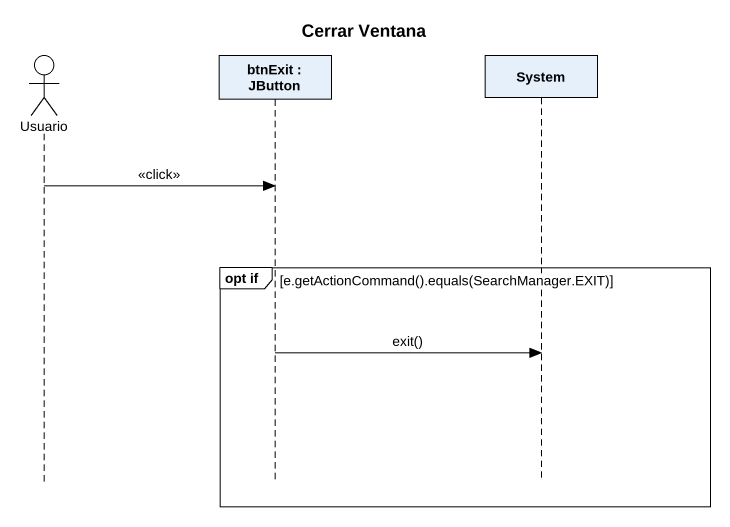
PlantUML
@startuml
title Cerrar Ventana
hide footbox
actor Usuario
participant "btnExit : JButton" as btnExit
participant System

Usuario -> btnExit : <<click>>
group opt if [e.getActionCommand().equals(SearchManager.EXIT)]
  btnExit -> System : exit()
end
@enduml
